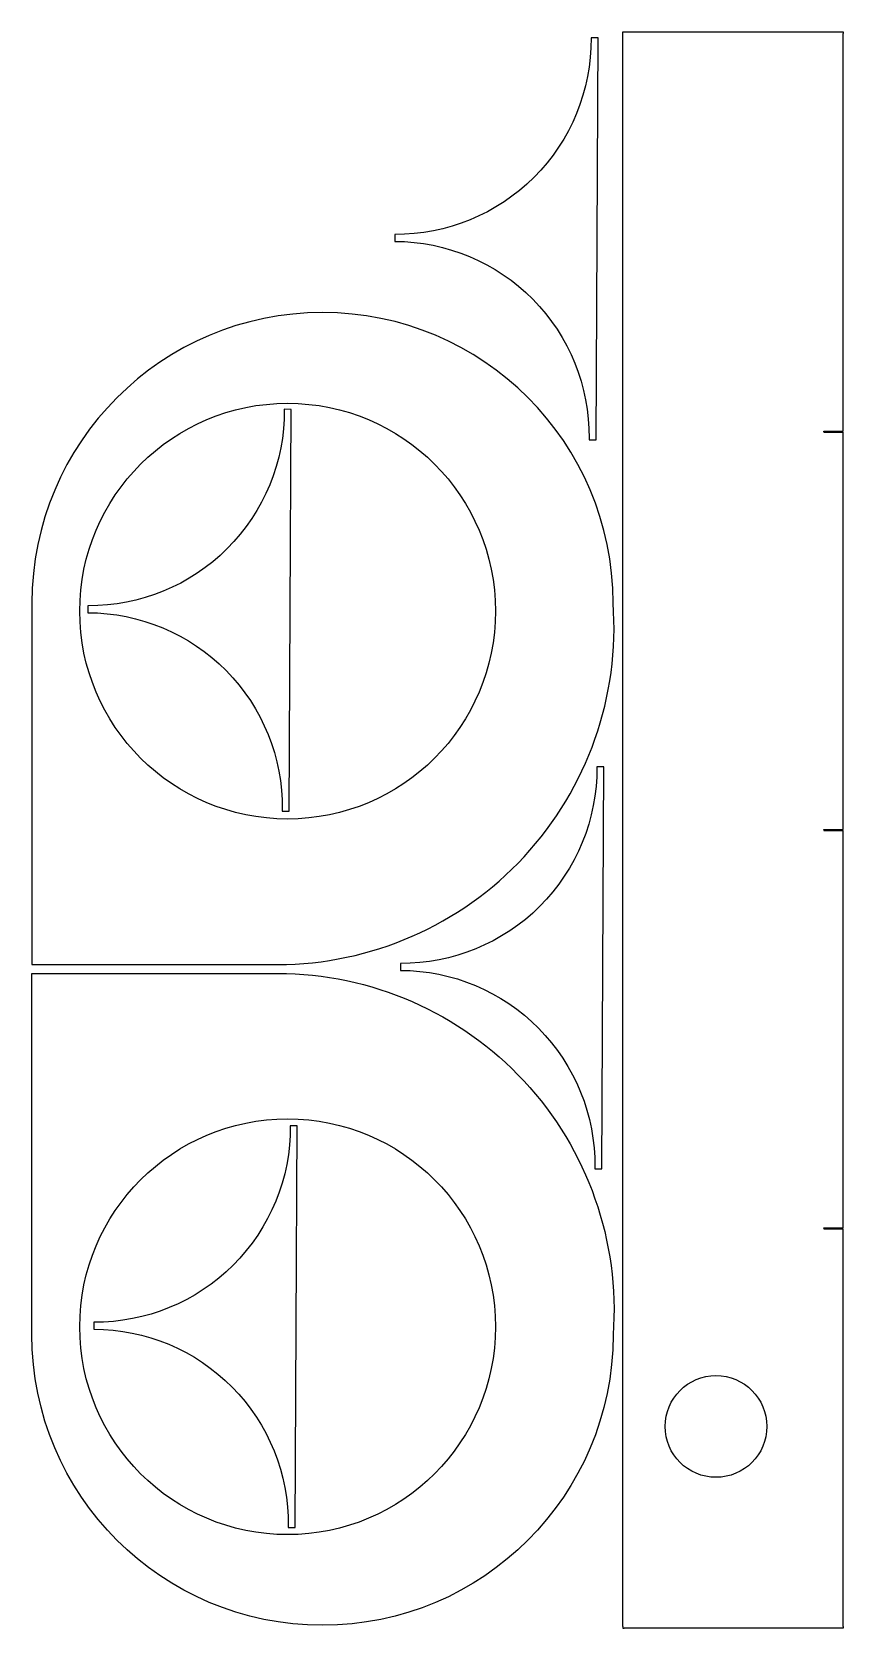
# Model space of a CAD drawing. Header units: inches. Extents: x -1362 to -548, y -578 to 1023.
import ezdxf

# ---------------------------------------------------------------- set-up
doc = ezdxf.new("R2010")
doc.units = ezdxf.units.IN
doc.header["$MEASUREMENT"] = 0

msp = doc.modelspace()

# ---------------------------------------------------------------- linework, layer by layer
for p, q in [((-769.4, 1021.3), (-769.4, 1022.8)), ((-769.4, 1022.8), (-767.9, 1022.8)), ((-769.4, -576.7), (-769.4, 1021.3)), ((-767.9, 1022.8), (-549.9, 1022.8)), ((-549.9, 1022.8), (-548.4, 1022.8)), ((-548.4, 1022.8), (-548.4, 1021.3)), ((-548.4, 622.3), (-548.4, 1021.3)), ((-567.9, 621.8), (-567.9, 622.3)), ((-567.9, 622.3), (-548.4, 622.3)), ((-567.9, 621.8), (-567.9, 621.3)), ((-567.9, 621.3), (-548.4, 621.3)), ((-548.4, 222.8), (-548.4, 621.3)), ((-567.9, 222.3), (-567.9, 222.8)), ((-567.9, 222.8), (-548.4, 222.8)), ((-567.9, 222.3), (-567.9, 221.8)), ((-567.9, 221.8), (-548.4, 221.8)), ((-548.4, -176.7), (-548.4, 221.8)), ((-567.9, -177.2), (-567.9, -176.7)), ((-567.9, -176.7), (-548.4, -176.7)), ((-567.9, -177.2), (-567.9, -177.7)), ((-567.9, -177.7), (-548.4, -177.7)), ((-548.4, -576.7), (-548.4, -177.7)), ((-769.4, -576.7), (-769.4, -578.2)), ((-769.4, -578.2), (-767.9, -578.2)), ((-549.9, -578.2), (-767.9, -578.2)), ((-548.4, -578.2), (-549.9, -578.2)), ((-548.4, -576.7), (-548.4, -578.2))]:
    msp.add_line(p, q)
for points in [[(-803.2, 613.7), (-801.5, 613.7), (-796.2, 613.7), (-795.2, 815.2), (-794.2, 1016.7), (-801.2, 1016.7, -0.418723), (-998.1, 819.7), (-998.2, 816.2), (-998.2, 812.7, -0.416438), (-803.2, 615.2)], [(-1362.1, 449.8), (-1362.1, 87.3), (-1115.6, 87.3, 0.435185), (-779.1, 450, 0.999714)], [(-1110.9, 241.3), (-1109.3, 241.3), (-1103.9, 241.2), (-1102.9, 442.7), (-1101.9, 644.2), (-1108.9, 644.3, -0.418723), (-1305.9, 447.2), (-1305.9, 443.7), (-1305.9, 440.2, -0.416438), (-1110.9, 242.8)], [(-797.4, -117.5), (-795.8, -117.5), (-790.4, -117.5), (-789.4, 84), (-788.4, 285.5), (-795.4, 285.5, -0.418723), (-992.4, 88.5), (-992.4, 85), (-992.4, 81.5, -0.416438), (-797.4, -115.9)], [(-1362.1, -283.9), (-1362.1, 78.5), (-1115.6, 78.5, -0.435185), (-779.1, -284.1, -0.999714)], [(-1104.9, -477.4), (-1103.3, -477.4), (-1097.9, -477.4), (-1096.9, -275.9), (-1095.9, -74.4), (-1102.9, -74.4, -0.418723), (-1299.9, -271.4), (-1299.9, -274.9), (-1299.9, -278.4, -0.416438), (-1104.9, -475.9)]]:
    msp.add_lwpolyline(points, format="xyb", close=True)
for centre, radius in [((-1105.6, 441.8), 208.5), ((-1105.6, -276), 208.5), ((-675.9, -376), 51)]:
    msp.add_circle(centre, radius)

doc.saveas('drawing.dxf')
